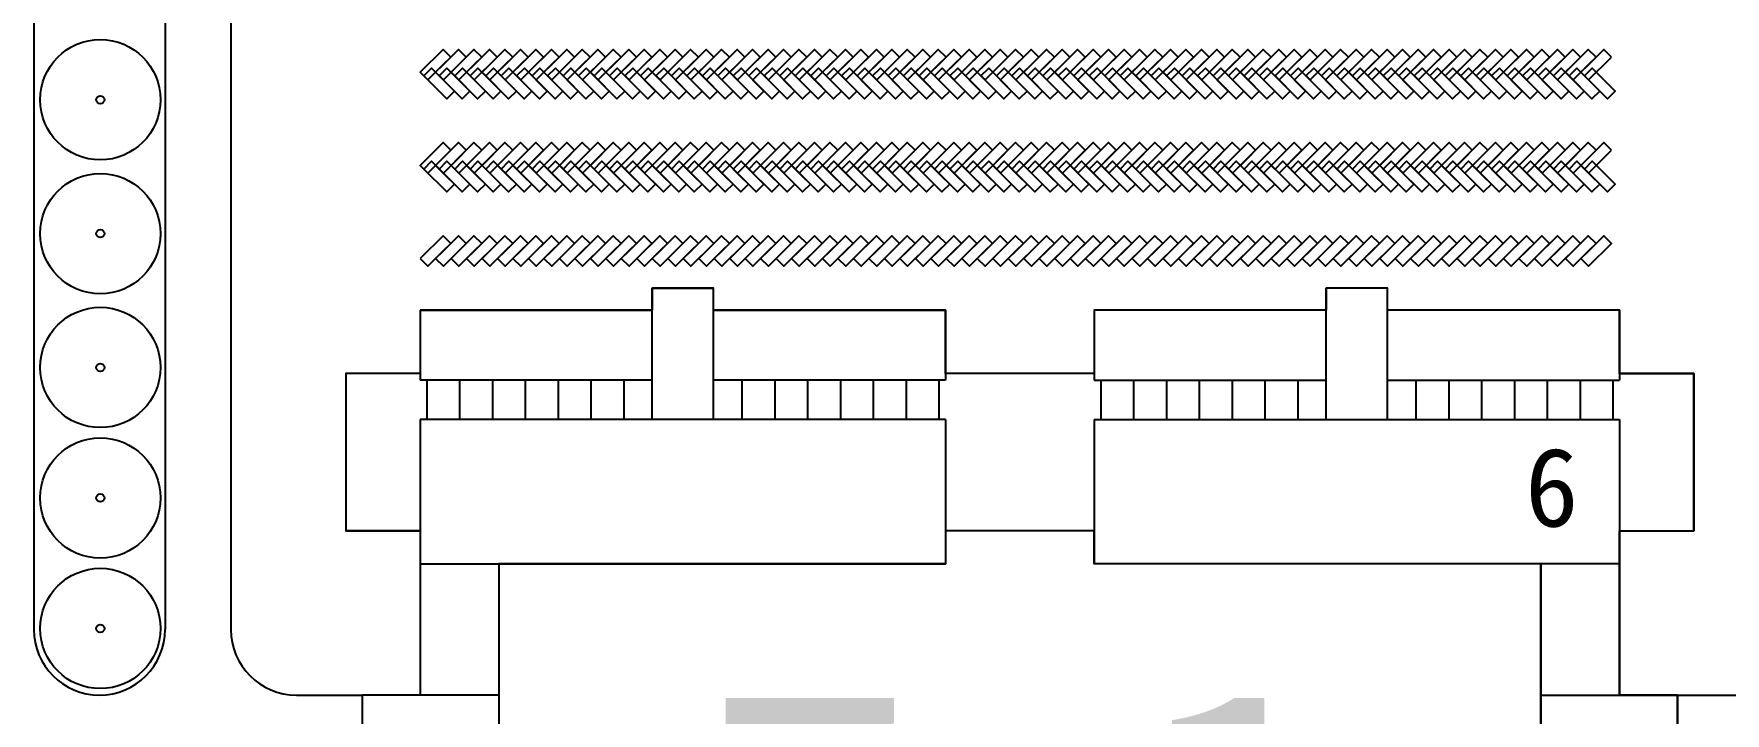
# Model space of a CAD drawing. Extents: x 39009873 to 40242873, y -38938004 to -37205504.
# Drawn here: x 39326197 to 39403473, y -37936372 to -37905311 of the extents above; entities that cross this region are included whole.
import ezdxf

# ---------------------------------------------------------------- set-up
doc = ezdxf.new("R2010")
doc.units = 0
doc.header["$LTSCALE"] = 1000
doc.header["$MEASUREMENT"] = 0
doc.layers.get('0').update_dxf_attribs({"linetype": 'CONTINUOUS'})
for name, color, linetype in [('1-CEG', 220, 'CONTINUOUS'), ('PUB_TEXT', 4, 'CONTINUOUS'), ('TREE1', 62, 'CONTINUOUS'), ('人行道', 251, 'CONTINUOUS'), ('地面非机动车', 2, 'CONTINUOUS'), ('建筑屋顶', 2, 'CONTINUOUS'), ('建筑轮廓', 254, 'CONTINUOUS')]:
    doc.layers.add(name, color=color, linetype=linetype)
doc.styles.add('-黑体', font='SIMHEI.TTF')

# ---------------------------------------------------------------- blocks, each defined once
blk = doc.blocks.new('333')
at = {"layer": '建筑屋顶', "linetype": 'Continuous', "ltscale": 10}
for p, q in [((-280647, 1070561), (-277847, 1070561)), ((-280647, 1064561), (-280647, 1070561)), ((-277847, 1064561), (-277847, 1070561)), ((-247047, 1070561), (-249847, 1070561)), ((-249847, 1064561), (-249847, 1070561)), ((-247047, 1064561), (-247047, 1070561)), ((-291247, 1069561), (-280647, 1069561)), ((-291247, 1069561), (-291247, 1066361)), ((-277847, 1069561), (-267247, 1069561)), ((-267247, 1069561), (-267247, 1066361)), ((-249847, 1069561), (-260447, 1069561)), ((-260447, 1069561), (-260447, 1066361)), ((-236447, 1069561), (-247047, 1069561)), ((-236447, 1069561), (-236447, 1066361)), ((-294647, 1066661), (-294647, 1059461)), ((-291247, 1066661), (-294647, 1066661)), ((-260447, 1066661), (-267247, 1066661)), ((-236447, 1066661), (-233047, 1066661)), ((-233047, 1066661), (-233047, 1059461)), ((-280647, 1066361), (-291247, 1066361)), ((-290947, 1066361), (-290947, 1064561)), ((-289447, 1066361), (-289447, 1064561)), ((-287947, 1066361), (-287947, 1064561)), ((-286447, 1066361), (-286447, 1064561)), ((-284947, 1066361), (-284947, 1064561)), ((-283447, 1066361), (-283447, 1064561)), ((-281947, 1066361), (-281947, 1064561)), ((-267247, 1066361), (-277847, 1066361)), ((-276547, 1066361), (-276547, 1064561)), ((-275047, 1066361), (-275047, 1064561)), ((-273547, 1066361), (-273547, 1064561)), ((-272047, 1066361), (-272047, 1064561)), ((-270547, 1066361), (-270547, 1064561)), ((-269047, 1066361), (-269047, 1064561)), ((-267547, 1066361), (-267547, 1064561)), ((-260447, 1066361), (-249847, 1066361)), ((-260147, 1066361), (-260147, 1064561)), ((-258647, 1066361), (-258647, 1064561)), ((-257147, 1066361), (-257147, 1064561)), ((-255647, 1066361), (-255647, 1064561)), ((-254147, 1066361), (-254147, 1064561)), ((-252647, 1066361), (-252647, 1064561)), ((-251147, 1066361), (-251147, 1064561)), ((-247047, 1066361), (-236447, 1066361)), ((-245747, 1066361), (-245747, 1064561)), ((-244247, 1066361), (-244247, 1064561)), ((-242747, 1066361), (-242747, 1064561)), ((-241247, 1066361), (-241247, 1064561)), ((-239747, 1066361), (-239747, 1064561)), ((-238247, 1066361), (-238247, 1064561)), ((-236747, 1066361), (-236747, 1064561)), ((-267247, 1064561), (-291247, 1064561)), ((-291247, 1064561), (-291247, 1051961)), ((-267247, 1064561), (-267247, 1057961)), ((-260447, 1064561), (-236447, 1064561)), ((-260447, 1064561), (-260447, 1057961)), ((-236447, 1064561), (-236447, 1051961)), ((-291247, 1059461), (-294647, 1059461)), ((-260447, 1059461), (-267247, 1059461)), ((-236447, 1059461), (-233047, 1059461)), ((-291247, 1057961), (-267247, 1057961)), ((-287647, 1057961), (-287647, 1033961)), ((-236447, 1057961), (-260447, 1057961)), ((-240047, 1057961), (-240047, 1033961)), ((-293897, 1051961), (-293897, 1039961)), ((-287647, 1051961), (-293897, 1051961)), ((-240047, 1051961), (-233797, 1051961)), ((-233797, 1051961), (-233797, 1039961)), ((-287647, 1039961), (-293897, 1039961)), ((-291247, 1039961), (-291247, 1030761)), ((-240047, 1039961), (-233797, 1039961)), ((-236447, 1039961), (-236447, 1030761)), ((-280647, 1034961), (-277847, 1034961)), ((-280647, 1028961), (-280647, 1034961)), ((-277847, 1028961), (-277847, 1034961)), ((-247047, 1034961), (-249847, 1034961)), ((-249847, 1028961), (-249847, 1034961)), ((-247047, 1028961), (-247047, 1034961)), ((-291247, 1033961), (-280647, 1033961)), ((-277847, 1033961), (-267247, 1033961)), ((-267247, 1033961), (-267247, 1030761)), ((-249847, 1033961), (-260447, 1033961)), ((-260447, 1033961), (-260447, 1030761)), ((-236447, 1033961), (-247047, 1033961)), ((-294647, 1031061), (-294647, 1023861)), ((-291247, 1031061), (-294647, 1031061)), ((-260447, 1031061), (-267247, 1031061)), ((-236447, 1031061), (-233047, 1031061)), ((-233047, 1031061), (-233047, 1023861)), ((-280647, 1030761), (-291247, 1030761)), ((-290947, 1030761), (-290947, 1028961)), ((-289447, 1030761), (-289447, 1028961)), ((-287947, 1030761), (-287947, 1028961)), ((-286447, 1030761), (-286447, 1028961)), ((-284947, 1030761), (-284947, 1028961)), ((-283447, 1030761), (-283447, 1028961)), ((-281947, 1030761), (-281947, 1028961)), ((-267247, 1030761), (-277847, 1030761)), ((-276547, 1030761), (-276547, 1028961)), ((-275047, 1030761), (-275047, 1028961)), ((-273547, 1030761), (-273547, 1028961)), ((-272047, 1030761), (-272047, 1028961)), ((-270547, 1030761), (-270547, 1028961)), ((-269047, 1030761), (-269047, 1028961)), ((-267547, 1030761), (-267547, 1028961)), ((-260447, 1030761), (-249847, 1030761)), ((-260147, 1030761), (-260147, 1028961)), ((-258647, 1030761), (-258647, 1028961)), ((-257147, 1030761), (-257147, 1028961)), ((-255647, 1030761), (-255647, 1028961)), ((-254147, 1030761), (-254147, 1028961)), ((-252647, 1030761), (-252647, 1028961)), ((-251147, 1030761), (-251147, 1028961)), ((-247047, 1030761), (-236447, 1030761)), ((-245747, 1030761), (-245747, 1028961)), ((-244247, 1030761), (-244247, 1028961)), ((-242747, 1030761), (-242747, 1028961)), ((-241247, 1030761), (-241247, 1028961)), ((-239747, 1030761), (-239747, 1028961)), ((-238247, 1030761), (-238247, 1028961)), ((-236747, 1030761), (-236747, 1028961)), ((-267247, 1028961), (-291247, 1028961)), ((-291247, 1028961), (-291247, 1022361)), ((-267247, 1028961), (-267247, 1022361)), ((-260447, 1028961), (-236447, 1028961)), ((-260447, 1028961), (-260447, 1022361)), ((-236447, 1028961), (-236447, 1022361)), ((-291247, 1023861), (-294647, 1023861)), ((-260447, 1023861), (-267247, 1023861)), ((-236447, 1023861), (-233047, 1023861)), ((-291247, 1022361), (-267247, 1022361)), ((-236447, 1022361), (-260447, 1022361))]:
    blk.add_line(p, q, dxfattribs=at)
blk = doc.blocks.new('sdji')
at = {"linetype": 'Continuous', "ltscale": 10}
for radius in [2750, 184]:
    blk.add_circle((512091, 867961), radius, dxfattribs=at)

msp = doc.modelspace()

# ---------------------------------------------------------------- linework, layer by layer
at = {"layer": '人行道'}
for p, q in [((39326197, -37879341), (39326197, -37932541)), ((39332197, -37879341), (39332197, -37932541)), ((39335197, -37879341), (39335197, -37932541)), ((39329197, -37935541), (39329197, -37935541)), ((39338197, -37935541), (39341197, -37935541)), ((39401297, -37935541), (39408047, -37935541))]:
    msp.add_line(p, q, dxfattribs=at)
for centre, start, end in [((39329197, -37932541), 180, 270), ((39329197, -37932541), 270, 0), ((39338197, -37932541), 180, 270)]:
    msp.add_arc(centre, 3000, start, end, dxfattribs=at)
at = {"layer": '地面非机动车', "linetype": 'Continuous', "ltscale": 10}
for points in [[(39345247, -37906375), (39344893, -37906021), (39343847, -37907068), (39344200, -37907421)], [(39345954, -37906375), (39345600, -37906021), (39344554, -37907068), (39344907, -37907421)], [(39346661, -37906375), (39346307, -37906021), (39345261, -37907068), (39345614, -37907421)], [(39347368, -37906375), (39347014, -37906021), (39345968, -37907068), (39346321, -37907421)], [(39348075, -37906375), (39347721, -37906021), (39346675, -37907068), (39347029, -37907421)], [(39348782, -37906375), (39348429, -37906021), (39347382, -37907068), (39347736, -37907421)], [(39349489, -37906375), (39349136, -37906021), (39348089, -37907068), (39348443, -37907421)], [(39350196, -37906375), (39349843, -37906021), (39348796, -37907068), (39349150, -37907421)], [(39350903, -37906375), (39350550, -37906021), (39349503, -37907068), (39349857, -37907421)], [(39351610, -37906375), (39351257, -37906021), (39350210, -37907068), (39350564, -37907421)], [(39352318, -37906375), (39351964, -37906021), (39350918, -37907068), (39351271, -37907421)], [(39353025, -37906375), (39352671, -37906021), (39351625, -37907068), (39351978, -37907421)], [(39353732, -37906375), (39353378, -37906021), (39352332, -37907068), (39352685, -37907421)], [(39354439, -37906375), (39354085, -37906021), (39353039, -37907068), (39353392, -37907421)], [(39355146, -37906375), (39354792, -37906021), (39353746, -37907068), (39354100, -37907421)], [(39355146, -37906375), (39354792, -37906021), (39353746, -37907068), (39354100, -37907421)], [(39355853, -37906375), (39355500, -37906021), (39354453, -37907068), (39354807, -37907421)], [(39356560, -37906375), (39356207, -37906021), (39355160, -37907068), (39355514, -37907421)], [(39357267, -37906375), (39356914, -37906021), (39355867, -37907068), (39356221, -37907421)], [(39357974, -37906375), (39357621, -37906021), (39356574, -37907068), (39356928, -37907421)], [(39358682, -37906375), (39358328, -37906021), (39357282, -37907068), (39357635, -37907421)], [(39359389, -37906375), (39359035, -37906021), (39357989, -37907068), (39358342, -37907421)], [(39360096, -37906375), (39359742, -37906021), (39358696, -37907068), (39359049, -37907421)], [(39360803, -37906375), (39360449, -37906021), (39359403, -37907068), (39359756, -37907421)], [(39361510, -37906375), (39361156, -37906021), (39360110, -37907068), (39360464, -37907421)], [(39362217, -37906375), (39361864, -37906021), (39360817, -37907068), (39361171, -37907421)], [(39362924, -37906375), (39362571, -37906021), (39361524, -37907068), (39361878, -37907421)], [(39363631, -37906375), (39363278, -37906021), (39362231, -37907068), (39362585, -37907421)], [(39364338, -37906375), (39363985, -37906021), (39362938, -37907068), (39363292, -37907421)], [(39364338, -37906375), (39363985, -37906021), (39362938, -37907068), (39363292, -37907421)], [(39365046, -37906375), (39364692, -37906021), (39363646, -37907068), (39363999, -37907421)], [(39365753, -37906375), (39365399, -37906021), (39364353, -37907068), (39364706, -37907421)], [(39366460, -37906375), (39366106, -37906021), (39365060, -37907068), (39365413, -37907421)], [(39367167, -37906375), (39366813, -37906021), (39365767, -37907068), (39366120, -37907421)], [(39367874, -37906375), (39367520, -37906021), (39366474, -37907068), (39366828, -37907421)], [(39368581, -37906375), (39368228, -37906021), (39367181, -37907068), (39367535, -37907421)], [(39369288, -37906375), (39368935, -37906021), (39367888, -37907068), (39368242, -37907421)], [(39369995, -37906375), (39369642, -37906021), (39368595, -37907068), (39368949, -37907421)], [(39370702, -37906375), (39370349, -37906021), (39369302, -37907068), (39369656, -37907421)], [(39371409, -37906375), (39371056, -37906021), (39370009, -37907068), (39370363, -37907421)], [(39372117, -37906375), (39371763, -37906021), (39370717, -37907068), (39371070, -37907421)], [(39372824, -37906375), (39372470, -37906021), (39371424, -37907068), (39371777, -37907421)], [(39373531, -37906375), (39373177, -37906021), (39372131, -37907068), (39372484, -37907421)], [(39373531, -37906375), (39373177, -37906021), (39372131, -37907068), (39372484, -37907421)], [(39374238, -37906375), (39373884, -37906021), (39372838, -37907068), (39373191, -37907421)], [(39374945, -37906375), (39374591, -37906021), (39373545, -37907068), (39373899, -37907421)], [(39375652, -37906375), (39375299, -37906021), (39374252, -37907068), (39374606, -37907421)], [(39376359, -37906375), (39376006, -37906021), (39374959, -37907068), (39375313, -37907421)], [(39377066, -37906375), (39376713, -37906021), (39375666, -37907068), (39376020, -37907421)], [(39377773, -37906375), (39377420, -37906021), (39376373, -37907068), (39376727, -37907421)], [(39378481, -37906375), (39378127, -37906021), (39377081, -37907068), (39377434, -37907421)], [(39379188, -37906375), (39378834, -37906021), (39377788, -37907068), (39378141, -37907421)], [(39379895, -37906375), (39379541, -37906021), (39378495, -37907068), (39378848, -37907421)], [(39380602, -37906375), (39380248, -37906021), (39379202, -37907068), (39379555, -37907421)], [(39381309, -37906375), (39380955, -37906021), (39379909, -37907068), (39380263, -37907421)], [(39382016, -37906375), (39381663, -37906021), (39380616, -37907068), (39380970, -37907421)], [(39382723, -37906375), (39382370, -37906021), (39381323, -37907068), (39381677, -37907421)], [(39382723, -37906375), (39382370, -37906021), (39381323, -37907068), (39381677, -37907421)], [(39383430, -37906375), (39383077, -37906021), (39382030, -37907068), (39382384, -37907421)], [(39384137, -37906375), (39383784, -37906021), (39382737, -37907068), (39383091, -37907421)], [(39384845, -37906375), (39384491, -37906021), (39383445, -37907068), (39383798, -37907421)], [(39385552, -37906375), (39385198, -37906021), (39384152, -37907068), (39384505, -37907421)], [(39386259, -37906375), (39385905, -37906021), (39384859, -37907068), (39385212, -37907421)], [(39386966, -37906375), (39386612, -37906021), (39385566, -37907068), (39385919, -37907421)], [(39387673, -37906375), (39387319, -37906021), (39386273, -37907068), (39386626, -37907421)], [(39388380, -37906375), (39388026, -37906021), (39386980, -37907068), (39387334, -37907421)], [(39389087, -37906375), (39388734, -37906021), (39387687, -37907068), (39388041, -37907421)], [(39389794, -37906375), (39389441, -37906021), (39388394, -37907068), (39388748, -37907421)], [(39390501, -37906375), (39390148, -37906021), (39389101, -37907068), (39389455, -37907421)], [(39391208, -37906375), (39390855, -37906021), (39389808, -37907068), (39390162, -37907421)], [(39391916, -37906375), (39391562, -37906021), (39390516, -37907068), (39390869, -37907421)], [(39392623, -37906375), (39392269, -37906021), (39391223, -37907068), (39391576, -37907421)], [(39393330, -37906375), (39392976, -37906021), (39391930, -37907068), (39392283, -37907421)], [(39394037, -37906375), (39393683, -37906021), (39392637, -37907068), (39392990, -37907421)], [(39394744, -37906375), (39394390, -37906021), (39393344, -37907068), (39393698, -37907421)], [(39395451, -37906375), (39395098, -37906021), (39394051, -37907068), (39394405, -37907421)], [(39396158, -37906375), (39395805, -37906021), (39394758, -37907068), (39395112, -37907421)], [(39396865, -37906375), (39396512, -37906021), (39395465, -37907068), (39395819, -37907421)], [(39397572, -37906375), (39397219, -37906021), (39396172, -37907068), (39396526, -37907421)], [(39398280, -37906375), (39397926, -37906021), (39396880, -37907068), (39397233, -37907421)], [(39344014, -37907235), (39344367, -37906881), (39345414, -37907928), (39345060, -37908281)], [(39344721, -37907235), (39345074, -37906881), (39346121, -37907928), (39345767, -37908281)], [(39345428, -37907235), (39345781, -37906881), (39346828, -37907928), (39346474, -37908281)], [(39346135, -37907235), (39346489, -37906881), (39347535, -37907928), (39347181, -37908281)], [(39346842, -37907235), (39347196, -37906881), (39348242, -37907928), (39347889, -37908281)], [(39347549, -37907235), (39347903, -37906881), (39348949, -37907928), (39348596, -37908281)], [(39348256, -37907235), (39348610, -37906881), (39349656, -37907928), (39349303, -37908281)], [(39348963, -37907235), (39349317, -37906881), (39350363, -37907928), (39350010, -37908281)], [(39349670, -37907235), (39350024, -37906881), (39351070, -37907928), (39350717, -37908281)], [(39350378, -37907235), (39350731, -37906881), (39351778, -37907928), (39351424, -37908281)], [(39351085, -37907235), (39351438, -37906881), (39352485, -37907928), (39352131, -37908281)], [(39351792, -37907235), (39352145, -37906881), (39353192, -37907928), (39352838, -37908281)], [(39352499, -37907235), (39352852, -37906881), (39353899, -37907928), (39353545, -37908281)], [(39353206, -37907235), (39353560, -37906881), (39354606, -37907928), (39354252, -37908281)], [(39353913, -37907235), (39354267, -37906881), (39355313, -37907928), (39354960, -37908281)], [(39354620, -37907235), (39354974, -37906881), (39356020, -37907928), (39355667, -37908281)], [(39355327, -37907235), (39355681, -37906881), (39356727, -37907928), (39356374, -37908281)], [(39356034, -37907235), (39356388, -37906881), (39357434, -37907928), (39357081, -37908281)], [(39356742, -37907235), (39357095, -37906881), (39358142, -37907928), (39357788, -37908281)], [(39357449, -37907235), (39357802, -37906881), (39358849, -37907928), (39358495, -37908281)], [(39358156, -37907235), (39358509, -37906881), (39359556, -37907928), (39359202, -37908281)], [(39358863, -37907235), (39359216, -37906881), (39360263, -37907928), (39359909, -37908281)], [(39359570, -37907235), (39359924, -37906881), (39360970, -37907928), (39360616, -37908281)], [(39360277, -37907235), (39360631, -37906881), (39361677, -37907928), (39361324, -37908281)], [(39360984, -37907235), (39361338, -37906881), (39362384, -37907928), (39362031, -37908281)], [(39361691, -37907235), (39362045, -37906881), (39363091, -37907928), (39362738, -37908281)], [(39362398, -37907235), (39362752, -37906881), (39363798, -37907928), (39363445, -37908281)], [(39363106, -37907235), (39363459, -37906881), (39364506, -37907928), (39364152, -37908281)], [(39363813, -37907235), (39364166, -37906881), (39365213, -37907928), (39364859, -37908281)], [(39364520, -37907235), (39364873, -37906881), (39365920, -37907928), (39365566, -37908281)], [(39365227, -37907235), (39365580, -37906881), (39366627, -37907928), (39366273, -37908281)], [(39365934, -37907235), (39366288, -37906881), (39367334, -37907928), (39366980, -37908281)], [(39366641, -37907235), (39366995, -37906881), (39368041, -37907928), (39367688, -37908281)], [(39367348, -37907235), (39367702, -37906881), (39368748, -37907928), (39368395, -37908281)], [(39368055, -37907235), (39368409, -37906881), (39369455, -37907928), (39369102, -37908281)], [(39368762, -37907235), (39369116, -37906881), (39370162, -37907928), (39369809, -37908281)], [(39369469, -37907235), (39369823, -37906881), (39370869, -37907928), (39370516, -37908281)], [(39370177, -37907235), (39370530, -37906881), (39371577, -37907928), (39371223, -37908281)], [(39370884, -37907235), (39371237, -37906881), (39372284, -37907928), (39371930, -37908281)], [(39371591, -37907235), (39371944, -37906881), (39372991, -37907928), (39372637, -37908281)], [(39372298, -37907235), (39372651, -37906881), (39373698, -37907928), (39373344, -37908281)], [(39373005, -37907235), (39373359, -37906881), (39374405, -37907928), (39374051, -37908281)], [(39373712, -37907235), (39374066, -37906881), (39375112, -37907928), (39374759, -37908281)], [(39374419, -37907235), (39374773, -37906881), (39375819, -37907928), (39375466, -37908281)], [(39375126, -37907235), (39375480, -37906881), (39376526, -37907928), (39376173, -37908281)], [(39375833, -37907235), (39376187, -37906881), (39377233, -37907928), (39376880, -37908281)], [(39376541, -37907235), (39376894, -37906881), (39377941, -37907928), (39377587, -37908281)], [(39377248, -37907235), (39377601, -37906881), (39378648, -37907928), (39378294, -37908281)], [(39377955, -37907235), (39378308, -37906881), (39379355, -37907928), (39379001, -37908281)], [(39378662, -37907235), (39379015, -37906881), (39380062, -37907928), (39379708, -37908281)], [(39379369, -37907235), (39379723, -37906881), (39380769, -37907928), (39380415, -37908281)], [(39380076, -37907235), (39380430, -37906881), (39381476, -37907928), (39381123, -37908281)], [(39380783, -37907235), (39381137, -37906881), (39382183, -37907928), (39381830, -37908281)], [(39381490, -37907235), (39381844, -37906881), (39382890, -37907928), (39382537, -37908281)], [(39382197, -37907235), (39382551, -37906881), (39383597, -37907928), (39383244, -37908281)], [(39382905, -37907235), (39383258, -37906881), (39384305, -37907928), (39383951, -37908281)], [(39383612, -37907235), (39383965, -37906881), (39385012, -37907928), (39384658, -37908281)], [(39384319, -37907235), (39384672, -37906881), (39385719, -37907928), (39385365, -37908281)], [(39385026, -37907235), (39385379, -37906881), (39386426, -37907928), (39386072, -37908281)], [(39385733, -37907235), (39386086, -37906881), (39387133, -37907928), (39386779, -37908281)], [(39386440, -37907235), (39386794, -37906881), (39387840, -37907928), (39387486, -37908281)], [(39387147, -37907235), (39387501, -37906881), (39388547, -37907928), (39388194, -37908281)], [(39387854, -37907235), (39388208, -37906881), (39389254, -37907928), (39388901, -37908281)], [(39388561, -37907235), (39388915, -37906881), (39389961, -37907928), (39389608, -37908281)], [(39389268, -37907235), (39389622, -37906881), (39390668, -37907928), (39390315, -37908281)], [(39389976, -37907235), (39390329, -37906881), (39391376, -37907928), (39391022, -37908281)], [(39390683, -37907235), (39391036, -37906881), (39392083, -37907928), (39391729, -37908281)], [(39391390, -37907235), (39391743, -37906881), (39392790, -37907928), (39392436, -37908281)], [(39392097, -37907235), (39392450, -37906881), (39393497, -37907928), (39393143, -37908281)], [(39392804, -37907235), (39393158, -37906881), (39394204, -37907928), (39393850, -37908281)], [(39393511, -37907235), (39393865, -37906881), (39394911, -37907928), (39394558, -37908281)], [(39394218, -37907235), (39394572, -37906881), (39395618, -37907928), (39395265, -37908281)], [(39394925, -37907235), (39395279, -37906881), (39396325, -37907928), (39395972, -37908281)], [(39395632, -37907235), (39395986, -37906881), (39397032, -37907928), (39396679, -37908281)], [(39396340, -37907235), (39396693, -37906881), (39397740, -37907928), (39397386, -37908281)], [(39397047, -37907235), (39397400, -37906881), (39398447, -37907928), (39398093, -37908281)], [(39345247, -37910635), (39344893, -37910281), (39343847, -37911328), (39344200, -37911681)], [(39345954, -37910635), (39345600, -37910281), (39344554, -37911328), (39344907, -37911681)], [(39346661, -37910635), (39346307, -37910281), (39345261, -37911328), (39345614, -37911681)], [(39347368, -37910635), (39347014, -37910281), (39345968, -37911328), (39346321, -37911681)], [(39348075, -37910635), (39347721, -37910281), (39346675, -37911328), (39347029, -37911681)], [(39348782, -37910635), (39348429, -37910281), (39347382, -37911328), (39347736, -37911681)], [(39349489, -37910635), (39349136, -37910281), (39348089, -37911328), (39348443, -37911681)], [(39350196, -37910635), (39349843, -37910281), (39348796, -37911328), (39349150, -37911681)], [(39350903, -37910635), (39350550, -37910281), (39349503, -37911328), (39349857, -37911681)], [(39351610, -37910635), (39351257, -37910281), (39350210, -37911328), (39350564, -37911681)], [(39352318, -37910635), (39351964, -37910281), (39350918, -37911328), (39351271, -37911681)], [(39353025, -37910635), (39352671, -37910281), (39351625, -37911328), (39351978, -37911681)], [(39353732, -37910635), (39353378, -37910281), (39352332, -37911328), (39352685, -37911681)], [(39354439, -37910635), (39354085, -37910281), (39353039, -37911328), (39353392, -37911681)], [(39355146, -37910635), (39354792, -37910281), (39353746, -37911328), (39354100, -37911681)], [(39355146, -37910635), (39354792, -37910281), (39353746, -37911328), (39354100, -37911681)], [(39355853, -37910635), (39355500, -37910281), (39354453, -37911328), (39354807, -37911681)], [(39356560, -37910635), (39356207, -37910281), (39355160, -37911328), (39355514, -37911681)], [(39357267, -37910635), (39356914, -37910281), (39355867, -37911328), (39356221, -37911681)], [(39357974, -37910635), (39357621, -37910281), (39356574, -37911328), (39356928, -37911681)], [(39358682, -37910635), (39358328, -37910281), (39357282, -37911328), (39357635, -37911681)], [(39359389, -37910635), (39359035, -37910281), (39357989, -37911328), (39358342, -37911681)], [(39360096, -37910635), (39359742, -37910281), (39358696, -37911328), (39359049, -37911681)], [(39360803, -37910635), (39360449, -37910281), (39359403, -37911328), (39359756, -37911681)], [(39361510, -37910635), (39361156, -37910281), (39360110, -37911328), (39360464, -37911681)], [(39362217, -37910635), (39361864, -37910281), (39360817, -37911328), (39361171, -37911681)], [(39362924, -37910635), (39362571, -37910281), (39361524, -37911328), (39361878, -37911681)], [(39363631, -37910635), (39363278, -37910281), (39362231, -37911328), (39362585, -37911681)], [(39364338, -37910635), (39363985, -37910281), (39362938, -37911328), (39363292, -37911681)], [(39364338, -37910635), (39363985, -37910281), (39362938, -37911328), (39363292, -37911681)], [(39365046, -37910635), (39364692, -37910281), (39363646, -37911328), (39363999, -37911681)], [(39365753, -37910635), (39365399, -37910281), (39364353, -37911328), (39364706, -37911681)], [(39366460, -37910635), (39366106, -37910281), (39365060, -37911328), (39365413, -37911681)], [(39367167, -37910635), (39366813, -37910281), (39365767, -37911328), (39366120, -37911681)], [(39367874, -37910635), (39367520, -37910281), (39366474, -37911328), (39366828, -37911681)], [(39368581, -37910635), (39368228, -37910281), (39367181, -37911328), (39367535, -37911681)], [(39369288, -37910635), (39368935, -37910281), (39367888, -37911328), (39368242, -37911681)], [(39369995, -37910635), (39369642, -37910281), (39368595, -37911328), (39368949, -37911681)], [(39370702, -37910635), (39370349, -37910281), (39369302, -37911328), (39369656, -37911681)], [(39371409, -37910635), (39371056, -37910281), (39370009, -37911328), (39370363, -37911681)], [(39372117, -37910635), (39371763, -37910281), (39370717, -37911328), (39371070, -37911681)], [(39372824, -37910635), (39372470, -37910281), (39371424, -37911328), (39371777, -37911681)], [(39373531, -37910635), (39373177, -37910281), (39372131, -37911328), (39372484, -37911681)], [(39373531, -37910635), (39373177, -37910281), (39372131, -37911328), (39372484, -37911681)], [(39374238, -37910635), (39373884, -37910281), (39372838, -37911328), (39373191, -37911681)], [(39374945, -37910635), (39374591, -37910281), (39373545, -37911328), (39373899, -37911681)], [(39375652, -37910635), (39375299, -37910281), (39374252, -37911328), (39374606, -37911681)], [(39376359, -37910635), (39376006, -37910281), (39374959, -37911328), (39375313, -37911681)], [(39377066, -37910635), (39376713, -37910281), (39375666, -37911328), (39376020, -37911681)], [(39377773, -37910635), (39377420, -37910281), (39376373, -37911328), (39376727, -37911681)], [(39378481, -37910635), (39378127, -37910281), (39377081, -37911328), (39377434, -37911681)], [(39379188, -37910635), (39378834, -37910281), (39377788, -37911328), (39378141, -37911681)], [(39379895, -37910635), (39379541, -37910281), (39378495, -37911328), (39378848, -37911681)], [(39380602, -37910635), (39380248, -37910281), (39379202, -37911328), (39379555, -37911681)], [(39381309, -37910635), (39380955, -37910281), (39379909, -37911328), (39380263, -37911681)], [(39382016, -37910635), (39381663, -37910281), (39380616, -37911328), (39380970, -37911681)], [(39382723, -37910635), (39382370, -37910281), (39381323, -37911328), (39381677, -37911681)], [(39382723, -37910635), (39382370, -37910281), (39381323, -37911328), (39381677, -37911681)], [(39383430, -37910635), (39383077, -37910281), (39382030, -37911328), (39382384, -37911681)], [(39384137, -37910635), (39383784, -37910281), (39382737, -37911328), (39383091, -37911681)], [(39384845, -37910635), (39384491, -37910281), (39383445, -37911328), (39383798, -37911681)], [(39385552, -37910635), (39385198, -37910281), (39384152, -37911328), (39384505, -37911681)], [(39386259, -37910635), (39385905, -37910281), (39384859, -37911328), (39385212, -37911681)], [(39386966, -37910635), (39386612, -37910281), (39385566, -37911328), (39385919, -37911681)], [(39387673, -37910635), (39387319, -37910281), (39386273, -37911328), (39386626, -37911681)], [(39388380, -37910635), (39388026, -37910281), (39386980, -37911328), (39387334, -37911681)], [(39389087, -37910635), (39388734, -37910281), (39387687, -37911328), (39388041, -37911681)], [(39389794, -37910635), (39389441, -37910281), (39388394, -37911328), (39388748, -37911681)], [(39390501, -37910635), (39390148, -37910281), (39389101, -37911328), (39389455, -37911681)], [(39391208, -37910635), (39390855, -37910281), (39389808, -37911328), (39390162, -37911681)], [(39391916, -37910635), (39391562, -37910281), (39390516, -37911328), (39390869, -37911681)], [(39392623, -37910635), (39392269, -37910281), (39391223, -37911328), (39391576, -37911681)], [(39393330, -37910635), (39392976, -37910281), (39391930, -37911328), (39392283, -37911681)], [(39394037, -37910635), (39393683, -37910281), (39392637, -37911328), (39392990, -37911681)], [(39394744, -37910635), (39394390, -37910281), (39393344, -37911328), (39393698, -37911681)], [(39395451, -37910635), (39395098, -37910281), (39394051, -37911328), (39394405, -37911681)], [(39396158, -37910635), (39395805, -37910281), (39394758, -37911328), (39395112, -37911681)], [(39396865, -37910635), (39396512, -37910281), (39395465, -37911328), (39395819, -37911681)], [(39397572, -37910635), (39397219, -37910281), (39396172, -37911328), (39396526, -37911681)], [(39398280, -37910635), (39397926, -37910281), (39396880, -37911328), (39397233, -37911681)], [(39344014, -37911495), (39344367, -37911141), (39345414, -37912188), (39345060, -37912541)], [(39344721, -37911495), (39345074, -37911141), (39346121, -37912188), (39345767, -37912541)], [(39345428, -37911495), (39345781, -37911141), (39346828, -37912188), (39346474, -37912541)], [(39346135, -37911495), (39346489, -37911141), (39347535, -37912188), (39347181, -37912541)], [(39346842, -37911495), (39347196, -37911141), (39348242, -37912188), (39347889, -37912541)], [(39347549, -37911495), (39347903, -37911141), (39348949, -37912188), (39348596, -37912541)], [(39348256, -37911495), (39348610, -37911141), (39349656, -37912188), (39349303, -37912541)], [(39348963, -37911495), (39349317, -37911141), (39350363, -37912188), (39350010, -37912541)], [(39349670, -37911495), (39350024, -37911141), (39351070, -37912188), (39350717, -37912541)], [(39350378, -37911495), (39350731, -37911141), (39351778, -37912188), (39351424, -37912541)], [(39351085, -37911495), (39351438, -37911141), (39352485, -37912188), (39352131, -37912541)], [(39351792, -37911495), (39352145, -37911141), (39353192, -37912188), (39352838, -37912541)], [(39352499, -37911495), (39352852, -37911141), (39353899, -37912188), (39353545, -37912541)], [(39353206, -37911495), (39353560, -37911141), (39354606, -37912188), (39354252, -37912541)], [(39353913, -37911495), (39354267, -37911141), (39355313, -37912188), (39354960, -37912541)], [(39354620, -37911495), (39354974, -37911141), (39356020, -37912188), (39355667, -37912541)], [(39355327, -37911495), (39355681, -37911141), (39356727, -37912188), (39356374, -37912541)], [(39356034, -37911495), (39356388, -37911141), (39357434, -37912188), (39357081, -37912541)], [(39356742, -37911495), (39357095, -37911141), (39358142, -37912188), (39357788, -37912541)], [(39357449, -37911495), (39357802, -37911141), (39358849, -37912188), (39358495, -37912541)], [(39358156, -37911495), (39358509, -37911141), (39359556, -37912188), (39359202, -37912541)], [(39358863, -37911495), (39359216, -37911141), (39360263, -37912188), (39359909, -37912541)], [(39359570, -37911495), (39359924, -37911141), (39360970, -37912188), (39360616, -37912541)], [(39360277, -37911495), (39360631, -37911141), (39361677, -37912188), (39361324, -37912541)], [(39360984, -37911495), (39361338, -37911141), (39362384, -37912188), (39362031, -37912541)], [(39361691, -37911495), (39362045, -37911141), (39363091, -37912188), (39362738, -37912541)], [(39362398, -37911495), (39362752, -37911141), (39363798, -37912188), (39363445, -37912541)], [(39363106, -37911495), (39363459, -37911141), (39364506, -37912188), (39364152, -37912541)], [(39363813, -37911495), (39364166, -37911141), (39365213, -37912188), (39364859, -37912541)], [(39364520, -37911495), (39364873, -37911141), (39365920, -37912188), (39365566, -37912541)], [(39365227, -37911495), (39365580, -37911141), (39366627, -37912188), (39366273, -37912541)], [(39365934, -37911495), (39366288, -37911141), (39367334, -37912188), (39366980, -37912541)], [(39366641, -37911495), (39366995, -37911141), (39368041, -37912188), (39367688, -37912541)], [(39367348, -37911495), (39367702, -37911141), (39368748, -37912188), (39368395, -37912541)], [(39368055, -37911495), (39368409, -37911141), (39369455, -37912188), (39369102, -37912541)], [(39368762, -37911495), (39369116, -37911141), (39370162, -37912188), (39369809, -37912541)], [(39369469, -37911495), (39369823, -37911141), (39370869, -37912188), (39370516, -37912541)], [(39370177, -37911495), (39370530, -37911141), (39371577, -37912188), (39371223, -37912541)], [(39370884, -37911495), (39371237, -37911141), (39372284, -37912188), (39371930, -37912541)], [(39371591, -37911495), (39371944, -37911141), (39372991, -37912188), (39372637, -37912541)], [(39372298, -37911495), (39372651, -37911141), (39373698, -37912188), (39373344, -37912541)], [(39373005, -37911495), (39373359, -37911141), (39374405, -37912188), (39374051, -37912541)], [(39373712, -37911495), (39374066, -37911141), (39375112, -37912188), (39374759, -37912541)], [(39374419, -37911495), (39374773, -37911141), (39375819, -37912188), (39375466, -37912541)], [(39375126, -37911495), (39375480, -37911141), (39376526, -37912188), (39376173, -37912541)], [(39375833, -37911495), (39376187, -37911141), (39377233, -37912188), (39376880, -37912541)], [(39376541, -37911495), (39376894, -37911141), (39377941, -37912188), (39377587, -37912541)], [(39377248, -37911495), (39377601, -37911141), (39378648, -37912188), (39378294, -37912541)], [(39377955, -37911495), (39378308, -37911141), (39379355, -37912188), (39379001, -37912541)], [(39378662, -37911495), (39379015, -37911141), (39380062, -37912188), (39379708, -37912541)], [(39379369, -37911495), (39379723, -37911141), (39380769, -37912188), (39380415, -37912541)], [(39380076, -37911495), (39380430, -37911141), (39381476, -37912188), (39381123, -37912541)], [(39380783, -37911495), (39381137, -37911141), (39382183, -37912188), (39381830, -37912541)], [(39381490, -37911495), (39381844, -37911141), (39382890, -37912188), (39382537, -37912541)], [(39382197, -37911495), (39382551, -37911141), (39383597, -37912188), (39383244, -37912541)], [(39382905, -37911495), (39383258, -37911141), (39384305, -37912188), (39383951, -37912541)], [(39383612, -37911495), (39383965, -37911141), (39385012, -37912188), (39384658, -37912541)], [(39384319, -37911495), (39384672, -37911141), (39385719, -37912188), (39385365, -37912541)], [(39385026, -37911495), (39385379, -37911141), (39386426, -37912188), (39386072, -37912541)], [(39385733, -37911495), (39386086, -37911141), (39387133, -37912188), (39386779, -37912541)], [(39386440, -37911495), (39386794, -37911141), (39387840, -37912188), (39387486, -37912541)], [(39387147, -37911495), (39387501, -37911141), (39388547, -37912188), (39388194, -37912541)], [(39387854, -37911495), (39388208, -37911141), (39389254, -37912188), (39388901, -37912541)], [(39388561, -37911495), (39388915, -37911141), (39389961, -37912188), (39389608, -37912541)], [(39389268, -37911495), (39389622, -37911141), (39390668, -37912188), (39390315, -37912541)], [(39389976, -37911495), (39390329, -37911141), (39391376, -37912188), (39391022, -37912541)], [(39390683, -37911495), (39391036, -37911141), (39392083, -37912188), (39391729, -37912541)], [(39391390, -37911495), (39391743, -37911141), (39392790, -37912188), (39392436, -37912541)], [(39392097, -37911495), (39392450, -37911141), (39393497, -37912188), (39393143, -37912541)], [(39392804, -37911495), (39393158, -37911141), (39394204, -37912188), (39393850, -37912541)], [(39393511, -37911495), (39393865, -37911141), (39394911, -37912188), (39394558, -37912541)], [(39394218, -37911495), (39394572, -37911141), (39395618, -37912188), (39395265, -37912541)], [(39394925, -37911495), (39395279, -37911141), (39396325, -37912188), (39395972, -37912541)], [(39395632, -37911495), (39395986, -37911141), (39397032, -37912188), (39396679, -37912541)], [(39396340, -37911495), (39396693, -37911141), (39397740, -37912188), (39397386, -37912541)], [(39397047, -37911495), (39397400, -37911141), (39398447, -37912188), (39398093, -37912541)], [(39343847, -37915588), (39344200, -37915941), (39345247, -37914895), (39344893, -37914541)], [(39344554, -37915588), (39344907, -37915941), (39345954, -37914895), (39345600, -37914541)], [(39345261, -37915588), (39345614, -37915941), (39346661, -37914895), (39346307, -37914541)], [(39345968, -37915588), (39346321, -37915941), (39347368, -37914895), (39347014, -37914541)], [(39346675, -37915588), (39347029, -37915941), (39348075, -37914895), (39347721, -37914541)], [(39347382, -37915588), (39347736, -37915941), (39348782, -37914895), (39348429, -37914541)], [(39348089, -37915588), (39348443, -37915941), (39349489, -37914895), (39349136, -37914541)], [(39348796, -37915588), (39349150, -37915941), (39350196, -37914895), (39349843, -37914541)], [(39349503, -37915588), (39349857, -37915941), (39350903, -37914895), (39350550, -37914541)], [(39350210, -37915588), (39350564, -37915941), (39351610, -37914895), (39351257, -37914541)], [(39350918, -37915588), (39351271, -37915941), (39352318, -37914895), (39351964, -37914541)], [(39351625, -37915588), (39351978, -37915941), (39353025, -37914895), (39352671, -37914541)], [(39352332, -37915588), (39352685, -37915941), (39353732, -37914895), (39353378, -37914541)], [(39353039, -37915588), (39353392, -37915941), (39354439, -37914895), (39354085, -37914541)], [(39353746, -37915588), (39354100, -37915941), (39355146, -37914895), (39354792, -37914541)], [(39354453, -37915588), (39354807, -37915941), (39355853, -37914895), (39355500, -37914541)], [(39355160, -37915588), (39355514, -37915941), (39356560, -37914895), (39356207, -37914541)], [(39355867, -37915588), (39356221, -37915941), (39357267, -37914895), (39356914, -37914541)], [(39356574, -37915588), (39356928, -37915941), (39357974, -37914895), (39357621, -37914541)], [(39357282, -37915588), (39357635, -37915941), (39358682, -37914895), (39358328, -37914541)], [(39357989, -37915588), (39358342, -37915941), (39359389, -37914895), (39359035, -37914541)], [(39358696, -37915588), (39359049, -37915941), (39360096, -37914895), (39359742, -37914541)], [(39359403, -37915588), (39359756, -37915941), (39360803, -37914895), (39360449, -37914541)], [(39360110, -37915588), (39360464, -37915941), (39361510, -37914895), (39361156, -37914541)], [(39360817, -37915588), (39361171, -37915941), (39362217, -37914895), (39361864, -37914541)], [(39361524, -37915588), (39361878, -37915941), (39362924, -37914895), (39362571, -37914541)], [(39362231, -37915588), (39362585, -37915941), (39363631, -37914895), (39363278, -37914541)], [(39362938, -37915588), (39363292, -37915941), (39364338, -37914895), (39363985, -37914541)], [(39363646, -37915588), (39363999, -37915941), (39365046, -37914895), (39364692, -37914541)], [(39364353, -37915588), (39364706, -37915941), (39365753, -37914895), (39365399, -37914541)], [(39365060, -37915588), (39365413, -37915941), (39366460, -37914895), (39366106, -37914541)], [(39365767, -37915588), (39366120, -37915941), (39367167, -37914895), (39366813, -37914541)], [(39366474, -37915588), (39366828, -37915941), (39367874, -37914895), (39367520, -37914541)], [(39367181, -37915588), (39367535, -37915941), (39368581, -37914895), (39368228, -37914541)], [(39367888, -37915588), (39368242, -37915941), (39369288, -37914895), (39368935, -37914541)], [(39368595, -37915588), (39368949, -37915941), (39369995, -37914895), (39369642, -37914541)], [(39369302, -37915588), (39369656, -37915941), (39370702, -37914895), (39370349, -37914541)], [(39370009, -37915588), (39370363, -37915941), (39371409, -37914895), (39371056, -37914541)], [(39370717, -37915588), (39371070, -37915941), (39372117, -37914895), (39371763, -37914541)], [(39371424, -37915588), (39371777, -37915941), (39372824, -37914895), (39372470, -37914541)], [(39372131, -37915588), (39372484, -37915941), (39373531, -37914895), (39373177, -37914541)], [(39372838, -37915588), (39373191, -37915941), (39374238, -37914895), (39373884, -37914541)], [(39373545, -37915588), (39373899, -37915941), (39374945, -37914895), (39374591, -37914541)], [(39374252, -37915588), (39374606, -37915941), (39375652, -37914895), (39375299, -37914541)], [(39374959, -37915588), (39375313, -37915941), (39376359, -37914895), (39376006, -37914541)], [(39375666, -37915588), (39376020, -37915941), (39377066, -37914895), (39376713, -37914541)], [(39376373, -37915588), (39376727, -37915941), (39377773, -37914895), (39377420, -37914541)], [(39377081, -37915588), (39377434, -37915941), (39378481, -37914895), (39378127, -37914541)], [(39377788, -37915588), (39378141, -37915941), (39379188, -37914895), (39378834, -37914541)], [(39378495, -37915588), (39378848, -37915941), (39379895, -37914895), (39379541, -37914541)], [(39379202, -37915588), (39379555, -37915941), (39380602, -37914895), (39380248, -37914541)], [(39379909, -37915588), (39380263, -37915941), (39381309, -37914895), (39380955, -37914541)], [(39380616, -37915588), (39380970, -37915941), (39382016, -37914895), (39381663, -37914541)], [(39381323, -37915588), (39381677, -37915941), (39382723, -37914895), (39382370, -37914541)], [(39382030, -37915588), (39382384, -37915941), (39383430, -37914895), (39383077, -37914541)], [(39382737, -37915588), (39383091, -37915941), (39384137, -37914895), (39383784, -37914541)], [(39383445, -37915588), (39383798, -37915941), (39384845, -37914895), (39384491, -37914541)], [(39384152, -37915588), (39384505, -37915941), (39385552, -37914895), (39385198, -37914541)], [(39384859, -37915588), (39385212, -37915941), (39386259, -37914895), (39385905, -37914541)], [(39385566, -37915588), (39385919, -37915941), (39386966, -37914895), (39386612, -37914541)], [(39386273, -37915588), (39386626, -37915941), (39387673, -37914895), (39387319, -37914541)], [(39386980, -37915588), (39387334, -37915941), (39388380, -37914895), (39388026, -37914541)], [(39387687, -37915588), (39388041, -37915941), (39389087, -37914895), (39388734, -37914541)], [(39388394, -37915588), (39388748, -37915941), (39389794, -37914895), (39389441, -37914541)], [(39389101, -37915588), (39389455, -37915941), (39390501, -37914895), (39390148, -37914541)], [(39389808, -37915588), (39390162, -37915941), (39391208, -37914895), (39390855, -37914541)], [(39390516, -37915588), (39390869, -37915941), (39391916, -37914895), (39391562, -37914541)], [(39391223, -37915588), (39391576, -37915941), (39392623, -37914895), (39392269, -37914541)], [(39391930, -37915588), (39392283, -37915941), (39393330, -37914895), (39392976, -37914541)], [(39392637, -37915588), (39392990, -37915941), (39394037, -37914895), (39393683, -37914541)], [(39393344, -37915588), (39393698, -37915941), (39394744, -37914895), (39394390, -37914541)], [(39394051, -37915588), (39394405, -37915941), (39395451, -37914895), (39395098, -37914541)], [(39394758, -37915588), (39395112, -37915941), (39396158, -37914895), (39395805, -37914541)], [(39395465, -37915588), (39395819, -37915941), (39396865, -37914895), (39396512, -37914541)], [(39396172, -37915588), (39396526, -37915941), (39397572, -37914895), (39397219, -37914541)], [(39396880, -37915588), (39397233, -37915941), (39398280, -37914895), (39397926, -37914541)]]:
    msp.add_lwpolyline(points, close=True, dxfattribs=at)
at = {"layer": '建筑轮廓', "ltscale": 10}
for points in [[(39401297, -37947541), (39401297, -37935541), (39398647, -37935541), (39398647, -37928041), (39402047, -37928041), (39402047, -37920841), (39398647, -37920841), (39398647, -37917941), (39388047, -37917941), (39388047, -37916941), (39385247, -37916941), (39385247, -37917941), (39374647, -37917941), (39374647, -37920841), (39367847, -37920841), (39367847, -37917941), (39357247, -37917941), (39357247, -37916941), (39354447, -37916941), (39354447, -37917941), (39343847, -37917941)], [(39343847, -37917941), (39343847, -37920841), (39340447, -37920841), (39340447, -37928041), (39343847, -37928041), (39343847, -37935541), (39341197, -37935541), (39341197, -37947541)], [(39347447, -37929541), (39347447, -37953541), (39354447, -37953541), (39354447, -37952541), (39357247, -37952541), (39357247, -37953541), (39367847, -37953541), (39367847, -37956441), (39374647, -37956441), (39374647, -37953541), (39385247, -37953541), (39385247, -37952541), (39388047, -37952541), (39388047, -37953541), (39395047, -37953541), (39395047, -37929541), (39374647, -37929541), (39374647, -37928041), (39367847, -37928041), (39367847, -37929541), (39347447, -37929541)]]:
    msp.add_lwpolyline(points, dxfattribs=at)

# ---------------------------------------------------------------- block references
at = {"layer": 'TREE1', "linetype": 'Continuous', "rotation": 89.71588559147328}
for p in [(40194645, -38424714), (40194645, -38430834), (40194645, -38436954), (40194645, -38442920), (40194645, -38448887)]:
    msp.add_blockref('sdji', p, dxfattribs=at)
at = {"layer": '建筑屋顶', "linetype": 'Continuous', "lineweight": -3, "ltscale": 10}
msp.add_blockref('333', (39635093, -38987502), dxfattribs=at)

# ---------------------------------------------------------------- texts
at = {"layer": '1-CEG', "style": '-黑体'}
msp.add_text('6', height=3600, dxfattribs=at).set_placement((39394326, -37927839))
at = {"layer": 'PUB_TEXT', "color": 2, "style": '-黑体'}
msp.add_text('7-1', height=14400, dxfattribs=at).set_placement((39356726, -37949660))

doc.saveas('drawing.dxf')
